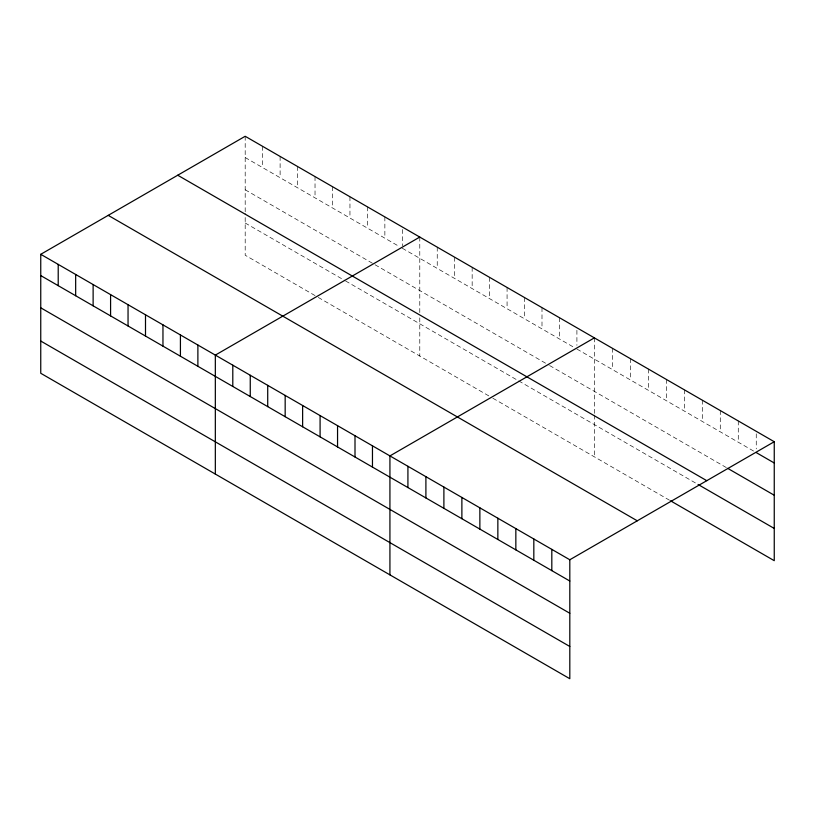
<?xml version="1.0" encoding="UTF-8"?>
<svg xmlns="http://www.w3.org/2000/svg" width="815" height="815" viewBox="0 0 815 815"><rect width="100%" height="100%" fill="white"/><g stroke="black" fill="none" stroke-linecap="round" stroke-linejoin="round"><path stroke-width="0.61" stroke-dasharray="4.08 3.06" d="M245.193 157.54L399.055 246.375M402.325 248.259L573.638 347.17M576.908 349.054L754.15 451.378M245.193 189.783L373.953 264.121M375.043 264.753L548.546 364.916M549.636 365.548L726.634 467.739M245.193 223.004L344.49 280.329M345.58 280.961L697.008 483.855M315.028 295.56L245.193 255.238L245.193 213.51M318.308 297.444L489.621 396.355M492.892 398.25L669.502 500.206M756.259 433.845L756.259 448.851M738.278 420.958L738.278 442.219M720.287 410.566L720.287 431.838M702.296 400.185L702.296 421.447M684.315 389.794L684.315 411.066M666.324 379.413L666.324 400.674M648.332 369.032L648.332 390.293M630.352 358.641L630.352 379.912M612.36 348.26L612.36 369.521M594.369 337.868L594.369 413.918M594.369 415.1L594.369 456.838M576.908 330.299L576.908 345.305M559.457 317.718L559.457 338.979M541.995 307.632L541.995 328.893M524.534 297.556L524.534 318.818M507.073 287.471L507.073 308.742M489.621 277.395L489.621 298.657M472.16 267.31L472.16 288.581M454.699 257.234L454.699 278.496M437.237 247.159L437.237 268.42M419.786 237.073L419.786 313.123M419.786 317.87L419.786 356.043M402.325 229.494L402.325 245.763M384.863 216.912L384.863 238.184M367.402 206.837L367.402 228.098M349.951 196.751L349.951 218.023M332.489 186.676L332.489 207.937M315.028 176.6L315.028 197.862M297.567 166.515L297.567 187.786M280.115 156.439L280.115 177.701M262.654 146.354L262.654 167.625M245.193 136.278L245.193 212.328"/><path stroke-width="1.22" d="M40.75 254.311L569.807 559.762L569.807 678.722L40.75 373.28L40.75 254.311L245.193 136.278L774.25 441.72L774.25 560.689L670.551 500.818M419.786 237.073L215.333 355.106L215.333 474.075M594.369 337.868L389.927 455.911L389.927 574.87M569.807 559.762L774.25 441.72M756.259 452.6L774.25 462.991M727.693 468.35L774.25 495.235M177.731 175.225L706.778 480.677M698.068 484.467L774.25 528.446M108.222 215.364L637.269 520.805M40.75 275.582L569.807 581.024M40.75 307.815L569.807 613.267M40.75 341.037L569.807 646.478M551.816 549.371L551.816 570.643M533.825 538.99L533.825 560.251M515.844 528.599L515.844 549.87M497.853 518.218L497.853 539.479M479.862 507.837L479.862 529.098M461.881 497.445L461.881 518.717M443.89 487.064L443.89 508.326M425.899 476.673L425.899 497.945M407.918 466.292L407.918 487.553M372.465 445.825L372.465 467.097M355.004 435.75L355.004 457.011M337.553 425.664L337.553 446.936M320.091 415.589L320.091 436.85M302.63 405.513L302.63 426.775M285.169 395.428L285.169 416.689M267.717 385.352L267.717 406.614M250.256 375.267L250.256 396.538M232.795 365.191L232.795 386.453M197.882 345.03L197.882 366.292M180.421 334.955L180.421 356.216M162.959 324.869L162.959 346.141M145.498 314.794L145.498 336.055M128.047 304.708L128.047 325.98M110.585 294.633L110.585 315.894M93.124 284.547L93.124 305.819M75.663 274.472L75.663 295.733M58.211 264.396L58.211 285.657"/></g></svg>
